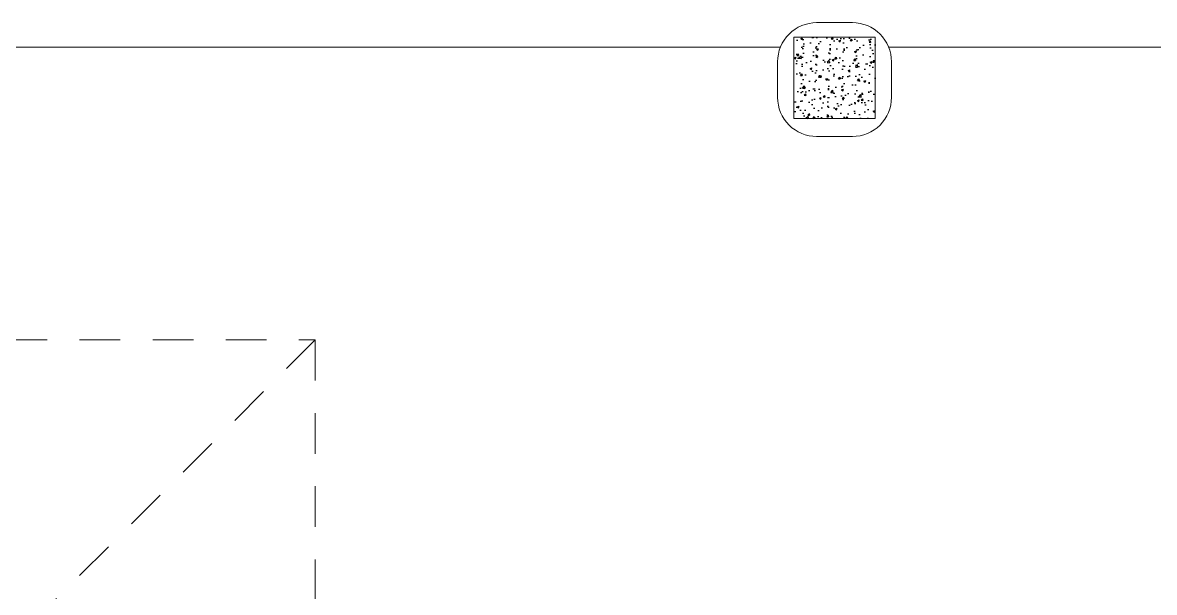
# Model space of a CAD drawing. Header units: metres. Extents: x -232 to 581, y 30 to 789.
# Drawn here: x 98.966 to 102.447, y 387.805 to 389.557 of the extents above; entities that cross this region are included whole.
import ezdxf

# ---------------------------------------------------------------- set-up
doc = ezdxf.new("R2010")
doc.units = ezdxf.units.M
doc.linetypes.add('HIDDEN2', pattern=[0.1875, 0.125, -0.0625])
for name, color, linetype, lineweight in [('A-WALL', 250, 'Continuous', 20), ('baños', 140, 'Continuous', 0), ('Columnas', 7, 'Continuous', 18)]:
    doc.layers.add(name, color=color, linetype=linetype, lineweight=lineweight)
doc.layers.add('HATCH', color=8, linetype='Continuous')
doc.layers.add('PISO', color=7, linetype='Continuous', lineweight=5, true_color=0xe6e6e6)
doc.layers.add('Techos 1', color=7, linetype='HIDDEN2', lineweight=9, true_color=0x42391a)
doc.styles.get("Standard").update_dxf_attribs({"font": 'arial.ttf'})

# ---------------------------------------------------------------- blocks, each defined once
blk = doc.blocks.new('20.03.2026 LN 09 PRIMER NIVEL ARQ')
at = {"layer": 'HATCH'}
h = blk.add_hatch(dxfattribs=at)
h.set_pattern_fill('AR-CONC', color=1, scale=0.00032)
h.set_pattern_definition([(50, (109.59505, -7.243447), (0.058299094, -0.005100507), [0.006096, -0.067056]), (355, (109.59505, -7.24345), (-0.011277895, 0.06113819), [0.0048768, -0.053644987]), (100.451445, (109.59991, -7.24387), (0.0470212, 0.05603768), [0.005180803, -0.056988878]), (46.1842, (109.59505, -7.22719), (0.086745293, -0.013453545), [0.009144, -0.100584]), (96.63556, (109.60228, -7.22831), (0.07596932, 0.07917636), [0.00777121, -0.085483395]), (351.18415, (109.59505, -7.22719), (0.07596932, 0.07917636), [0.00731519, -0.080467114]), (21, (109.60318, -7.231255), (0.048516605, -0.032724863), [0.006096, -0.067056]), (326, (109.60318, -7.231255), (0.01977665, 0.05894015), [0.0048768, -0.0536448]), (71.451445, (109.607223, -7.23398), (0.068293254, 0.026215286), [0.005180803, -0.05698878]), (37.5, (109.595052, -7.243447), (0.000988353, 0.0270576124), [0, -0.05299456, 0, -0.0544576, 0, -0.053848]), (7.5, (109.595052, -7.243447), (0.021382292, 0.032057784), [0, -0.03104896, 0, -0.05177536, 0, -0.0205232]), (327.5, (109.576927, -7.243447), (0.0433889905, -0.001833198), [0, -0.02032, 0, -0.0633984, 0, -0.0841248]), (317.5, (109.5688, -7.243447), (0.047401338, 0.008136477), [0, -0.026416, 0, -0.04210304, 0, -0.0597408])])
h.paths.add_polyline_path([(-2.4638, -54.5127), (-2.2138, -54.5127), (-2.2138, -54.2627), (-2.4638, -54.2627)])
at = {"layer": 'A-WALL', "color": 1}
blk.add_lwpolyline([(-2.3938, -54.5682), (-2.2838, -54.5682, 0.414214), (-2.1638, -54.4482), (-2.1638, -54.3382, 0.414214), (-2.2838, -54.2182), (-2.3938, -54.2182, 0.414214), (-2.5138, -54.3382), (-2.5138, -54.4482, 0.414214)], format="xyb", close=True, dxfattribs=at)
at = {"layer": 'Columnas', "color": 1}
blk.add_lwpolyline([(-2.4638, -54.5127), (-2.2138, -54.5127), (-2.2138, -54.2627), (-2.4638, -54.2627)], close=True, dxfattribs=at)
at = {"layer": 'PISO', "color": 1}
for p, q in [((-6.236, -54.2932), (-2.5051, -54.2932)), ((-2.1726, -54.2932), (3.0957, -54.2932))]:
    blk.add_line(p, q, dxfattribs=at)
at = {"layer": 'Techos 1', "color": 1}
for p, q in [((-3.936, -55.1932), (-8.036, -59.2932)), ((-5.336, -55.1932), (-3.936, -55.1932)), ((-3.936, -55.1932), (-3.936, -63.3932))]:
    blk.add_line(p, q, dxfattribs=at)
at = {"layer": 'baños', "color": 1, "linetype": 'Continuous'}
for tag, p in [('MODELNUMBER', (-12.0611, -62.0707)), ('MATERIAL', (-12.0611, -62.0709)), ('PRODUCT', (-12.0611, -62.0708)), ('TRADENAME', (-12.0611, -62.0708))]:
    blk.add_attdef(tag, p, '', height=0.0000254, rotation=359.9999, dxfattribs=at)

msp = doc.modelspace()

# ---------------------------------------------------------------- block references
at = {"color": 1}
msp.add_blockref('20.03.2026 LN 09 PRIMER NIVEL ARQ', (103.8018, 443.7748), dxfattribs=at)

doc.saveas('drawing.dxf')
